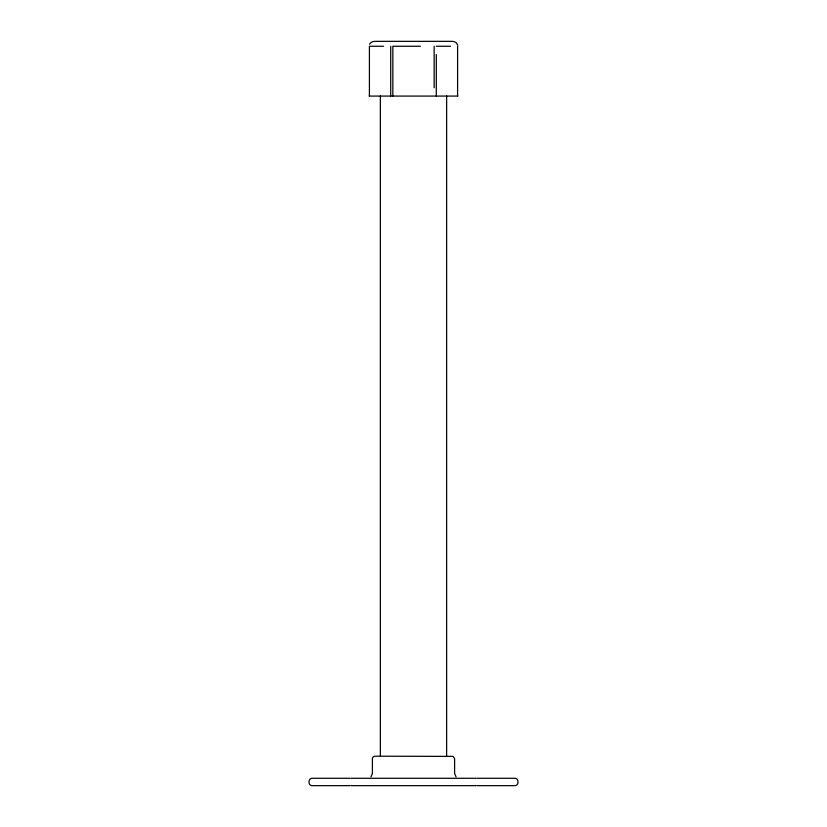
<?xml version="1.0" encoding="UTF-8"?>
<svg xmlns="http://www.w3.org/2000/svg" width="827" height="827" viewBox="0 0 827 827"><rect width="100%" height="100%" fill="white"/><g stroke="black" fill="none" stroke-linecap="round" stroke-linejoin="round"><path stroke-width="1.24" d="M369.555 44.234L370.796 42.642L373.411 41.433M370.961 776.853L372.398 773.379L372.398 758.659L373.111 756.922L374.848 756.198L453.093 756.385L454.602 758.659L454.602 773.379L456.039 776.853M374.362 41.35L452.638 41.35M383.604 46.26L369.411 46.26L369.411 96.077M420.385 46.26L392.846 46.26L392.846 96.077M436.294 46.26L450.498 46.26M369.121 96.077L457.879 96.077M350.007 778.29L311.655 778.29C308.089 778.517 308.089 785.412 311.655 785.65L350.007 785.65M351.051 778.29L475.949 778.29M476.993 778.29L515.345 778.29C518.911 778.517 518.911 785.412 515.345 785.65L476.993 785.65M351.051 785.65L475.949 785.65M453.589 41.433L456.204 42.642L457.796 45.216M457.589 46.26L457.589 96.077M446.632 95.942L446.632 755.94M436.294 54.561L436.294 96.077M434.154 46.26L434.154 87.776M390.706 46.26L390.706 96.077M380.368 95.942L380.368 755.94"/></g></svg>
